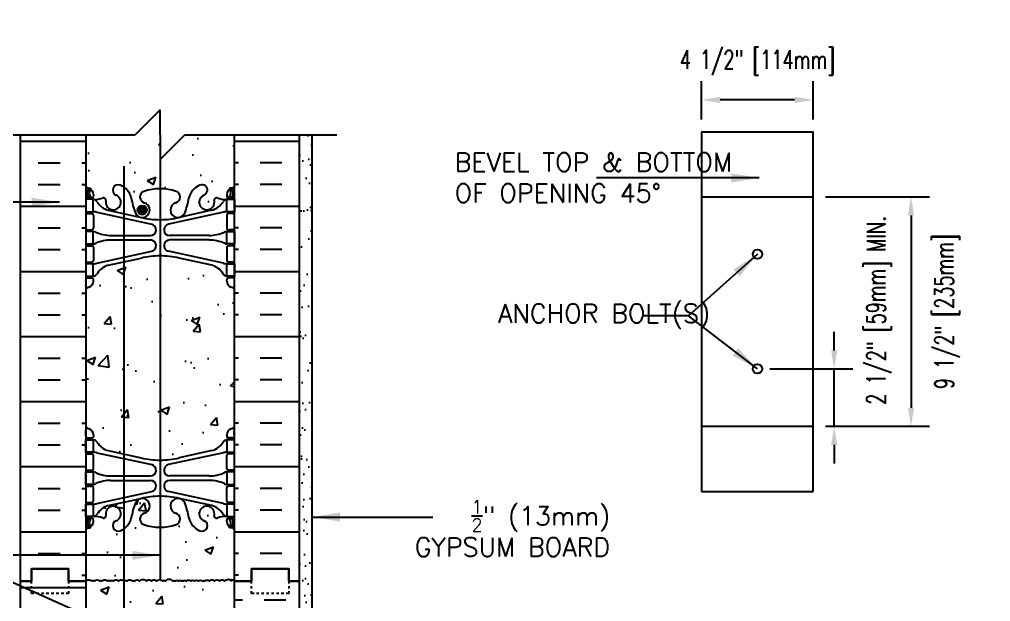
# Model space of a CAD drawing. Header units: inches. Extents: x 23.5 to 82.7, y -12.5 to 63.7.
# Drawn here: x 43.56 to 82.72, y 40.19 to 63.66 of the extents above; entities that cross this region are included whole.
import ezdxf

# ---------------------------------------------------------------- set-up
doc = ezdxf.new("R2010")
doc.units = ezdxf.units.IN
doc.header["$LTSCALE"] = 0.5
doc.header["$MEASUREMENT"] = 0
doc.linetypes.add('DASHED2', pattern=[0.375, 0.25, -0.125])
for name, color, linetype in [('HATCH', 12, 'Continuous'), ('line25', 2, 'Continuous'), ('LINE3', 3, 'Continuous'), ('LINE50', 5, 'Continuous'), ('LINE9', 9, 'Continuous'), ('TEXT', 4, 'Continuous'), ('Web_Edge', 9, 'Continuous')]:
    doc.layers.add(name, color=color, linetype=linetype)
doc.styles.add('DIM', font='romans.shx', dxfattribs={"width": 0.7})
doc.styles.add('ROMANS', font='romans.shx', dxfattribs={"height": 1.125})
doc.dimstyles.new('ext_12', dxfattribs={"dimscale": 12, "dimtxt": 0.09375, "dimasz": 0.09375, "dimexe": 0.09375, "dimexo": 0.0625, "dimgap": 0.0625, "dimtad": 1, "dimdec": 1, "dimzin": 3, "dimdsep": 46, "dimlunit": 4, "dimtxsty": 'DIM', "dimcen": 0.09, "dimdle": 0.09375, "dimclrt": 4, "dimadec": 0, "dimazin": 0, "dimtfac": 1, "dimtdec": 1, "dimtmove": 2, "dimatfit": 3, "dimfxl": 1, "dimfrac": 2, "dimtolj": 1, "dimtzin": 0, "dimarcsym": 0})
doc.dimstyles.new('ext_8', dxfattribs={"dimscale": 8, "dimtxt": 0.09375, "dimasz": 0.09375, "dimexe": 0.09375, "dimexo": 0.0625, "dimgap": 0.0625, "dimtad": 1, "dimdec": 1, "dimzin": 3, "dimdsep": 46, "dimlunit": 4, "dimtxsty": 'DIM', "dimcen": 0.09, "dimdle": 0.09375, "dimclrt": 4, "dimadec": 0, "dimazin": 0, "dimtfac": 1, "dimtdec": 1, "dimtmove": 2, "dimatfit": 3, "dimfxl": 1, "dimfrac": 2, "dimtolj": 1, "dimtzin": 0, "dimarcsym": 0})

# ---------------------------------------------------------------- blocks, each defined once
blk = doc.blocks.new('*D2')
at = {"layer": 'Defpoints', "color": 0, "transparency": 16777216}
for p in [(73.315, 49.565), (76.409, 49.565), (75.565, 47.252)]:
    blk.add_point(p, dxfattribs=at)
at = {"layer": 'TEXT', "color": 0, "lineweight": -2, "transparency": 16777216}
for p, q in [((76.409, 50.315), (76.409, 51.065)), ((73.815, 49.565), (77.159, 49.565)), ((76.409, 47.252), (76.409, 49.565)), ((76.065, 47.252), (77.159, 47.252)), ((76.409, 46.502), (76.409, 45.752))]:
    blk.add_line(p, q, dxfattribs=at)
at = {"layer": 'TEXT', "color": 0, "transparency": 16777216}
for points in [[(76.284, 50.315), (76.534, 50.315), (76.409, 49.565)], [(76.284, 46.502), (76.534, 46.502), (76.409, 47.252)]]:
    blk.add_solid(points, dxfattribs=at)
at = {"layer": 'TEXT', "color": 4, "transparency": 16777216, "insert": (78.224, 51.923), "char_height": 0.75, "attachment_point": 5, "rotation": 90, "style": 'DIM'}
blk.add_mtext('\\A1;2 1/2" [59mm] MIN.', dxfattribs=at)
blk = doc.blocks.new('*D3')
at = {"layer": 'Defpoints', "color": 0, "transparency": 16777216}
for p in [(75.565, 56.502), (75.565, 47.252), (79.508, 47.252)]:
    blk.add_point(p, dxfattribs=at)
at = {"layer": 'TEXT', "color": 0, "lineweight": -2, "transparency": 16777216}
for p, q in [((76.065, 56.502), (80.258, 56.502)), ((79.508, 55.752), (79.508, 48.002)), ((76.065, 47.252), (80.258, 47.252))]:
    blk.add_line(p, q, dxfattribs=at)
at = {"layer": 'TEXT', "color": 0, "transparency": 16777216}
for points in [[(79.383, 55.752), (79.633, 55.752), (79.508, 56.502)], [(79.383, 48.002), (79.633, 48.002), (79.508, 47.252)]]:
    blk.add_solid(points, dxfattribs=at)
at = {"layer": 'TEXT', "color": 4, "transparency": 16777216, "insert": (80.971, 51.877), "char_height": 0.75, "attachment_point": 5, "rotation": 90, "style": 'DIM'}
blk.add_mtext('\\A1;9 1/2" [235mm]', dxfattribs=at)
blk = doc.blocks.new('*D4')
at = {"layer": 'Defpoints', "color": 0, "transparency": 16777216}
for p in [(71.065, 60.413), (71.065, 59.127), (75.565, 59.127)]:
    blk.add_point(p, dxfattribs=at)
at = {"layer": 'TEXT', "color": 0, "lineweight": -2, "transparency": 16777216}
for p, q in [((71.065, 59.627), (71.065, 61.163)), ((75.565, 59.627), (75.565, 61.163)), ((74.815, 60.413), (71.815, 60.413))]:
    blk.add_line(p, q, dxfattribs=at)
at = {"layer": 'TEXT', "color": 0, "transparency": 16777216}
for points in [[(71.815, 60.538), (71.815, 60.288), (71.065, 60.413)], [(74.815, 60.538), (74.815, 60.288), (75.565, 60.413)]]:
    blk.add_solid(points, dxfattribs=at)
at = {"layer": 'TEXT', "color": 4, "transparency": 16777216, "insert": (73.315, 61.913), "char_height": 0.75, "attachment_point": 5, "style": 'DIM'}
blk.add_mtext('\\A1;4 1/2" [114mm]', dxfattribs=at)

msp = doc.modelspace()

# ---------------------------------------------------------------- hatches: boundary and pattern name
at = {"layer": 'HATCH'}
h = msp.add_hatch(dxfattribs=at)
h.set_pattern_fill('AR-CONC', color=256, scale=0.5)
h.paths.add_polyline_path([(49.228, 43.182, -0.082755), (48.58, 43.29, -0.735593), (48.593, 43.748, 1.553132), (48.234, 44.173, 0.053157), (48.068, 43.559, -0.17966), (47.781, 43.127), (47.781, 41.022, -0.438356), (47.889, 41.008, -0.520567), (48.114, 41.008, -0.520567), (48.209, 41.008, -0.520567), (48.397, 41.008, -0.520567), (48.675, 41.008, -0.520567), (48.885, 41.008, -0.520567), (49.085, 41.008, -0.280899), (49.228, 41.07)])
h.paths.add_polyline_path([(47.781, 44.194), (47.138, 44.053, 0.196323), (46.689, 43.706, -0.188973), (46.533, 43.612), (46.428, 43.612), (46.428, 43.542), (46.476, 43.542, -0.414214), (46.538, 43.479), (46.538, 43.412, -0.249069), (46.428, 43.204), (46.428, 43.163), (46.338, 43.163, 0.064398), (46.228, 43.097), (46.228, 41.008), (46.228, 38.919, 0.064398), (46.338, 38.853), (46.428, 38.853), (46.428, 38.811, -0.249069), (46.538, 38.604), (46.538, 38.536, -0.414214), (46.476, 38.474), (46.428, 38.474), (46.428, 38.404), (46.533, 38.404, 0.10046), (46.927, 38.461, -0.601435), (47.047, 38.356, 2.182095), (47.457, 38.569, -1), (47.62, 38.978, -0.061997), (47.781, 38.889)])
h.paths.add_polyline_path([(49.228, 59.008), (49.228, 60.008), (48.228, 59.008), (46.228, 59.008), (46.228, 56.919, 0.064398), (46.338, 56.853), (46.428, 56.853), (46.428, 56.811, -0.249069), (46.538, 56.604), (46.538, 56.536, -0.414214), (46.476, 56.474), (46.428, 56.474), (46.428, 56.404), (46.533, 56.404, 0.10046), (46.927, 56.461, -0.601435), (47.047, 56.356, 2.182095), (47.457, 56.569, -1), (47.62, 56.978, -0.24438), (48.068, 56.457, 0.053157), (48.234, 55.843, 1.553132), (48.593, 56.267, -0.735593), (48.58, 56.725, -0.082755), (49.228, 56.833), (49.228, 58.008)])
h.paths.add_polyline_path([(48.697, 55.973, -1), (48.322, 55.973, -1)], flags=16)
h.paths.add_polyline_path([(52.228, 59.008), (50.228, 59.008), (49.228, 58.008), (49.228, 56.833, -0.082755), (49.877, 56.725, -0.735593), (49.864, 56.267, 1.553132), (50.222, 55.843, 0.053157), (50.388, 56.457, -0.24438), (50.837, 56.978, -1), (51, 56.569, 2.182095), (51.41, 56.356, -0.601435), (51.53, 56.461, 0.10046), (51.923, 56.404), (52.028, 56.404), (52.028, 56.474), (51.981, 56.474, -0.414214), (51.918, 56.536), (51.918, 56.604, -0.249069), (52.028, 56.811), (52.028, 56.853), (52.118, 56.853, 0.064398), (52.228, 56.919)])
h.paths.add_polyline_path([(52.228, 52.789, 0.082415), (52.085, 52.868, -0.317837), (51.918, 53.104), (51.918, 53.171, -0.414214), (51.981, 53.234), (52.028, 53.234), (52.028, 53.304), (51.923, 53.304, -0.188973), (51.767, 53.399, 0.196323), (51.318, 53.745), (49.996, 54.035, 0.057795), (49.228, 54.125), (49.228, 45.891, 0.057795), (49.996, 45.98), (51.318, 46.27, 0.196323), (51.767, 46.617, -0.188973), (51.923, 46.712), (52.028, 46.712), (52.028, 46.782), (51.981, 46.782, -0.414214), (51.918, 46.844), (51.918, 46.912, -0.317837), (52.085, 47.147, 0.082415), (52.228, 47.226)])
h.paths.add_polyline_path([(49.228, 54.125, 0.057795), (48.46, 54.035), (47.781, 53.886), (47.781, 46.129), (48.46, 45.98, 0.057795), (49.228, 45.891)])
h.paths.add_polyline_path([(47.781, 53.886), (47.138, 53.745, 0.196323), (46.689, 53.399, -0.188973), (46.533, 53.304), (46.428, 53.304), (46.428, 53.234), (46.476, 53.234, -0.414214), (46.538, 53.171), (46.538, 53.104, -0.317837), (46.372, 52.868, 0.082415), (46.228, 52.789), (46.228, 47.226, 0.082415), (46.372, 47.147, -0.317837), (46.538, 46.912), (46.538, 46.844, -0.414214), (46.476, 46.782), (46.428, 46.782), (46.428, 46.712), (46.533, 46.712, -0.188973), (46.689, 46.617, 0.196323), (47.138, 46.27), (47.781, 46.129)])
h.paths.add_polyline_path([(47.781, 35.886), (47.138, 35.745, 0.196323), (46.689, 35.399, -0.188973), (46.533, 35.304), (46.428, 35.304), (46.428, 35.234), (46.476, 35.234, -0.414214), (46.538, 35.171), (46.538, 35.104, -0.317837), (46.372, 34.868, 0.082415), (46.228, 34.789), (46.228, 29.226, 0.082415), (46.372, 29.147, -0.317837), (46.538, 28.912), (46.538, 28.844, -0.414214), (46.476, 28.782), (46.428, 28.782), (46.428, 28.712), (46.533, 28.712, -0.188973), (46.689, 28.617, 0.196323), (47.138, 28.27), (47.781, 28.129)])
h.paths.add_polyline_path([(50.53, 35.918), (49.996, 36.035, 0.057795), (49.228, 36.125, 0.057795), (48.46, 36.035), (47.781, 35.886), (47.781, 28.129), (48.46, 27.98, 0.057795), (49.228, 27.891, 0.057795), (49.996, 27.98), (50.53, 28.097)])
h.paths.add_polyline_path([(52.228, 34.789, 0.082415), (52.085, 34.868, -0.317837), (51.918, 35.104), (51.918, 35.171, -0.414214), (51.981, 35.234), (52.028, 35.234), (52.028, 35.304), (51.923, 35.304, -0.188973), (51.767, 35.399, 0.196323), (51.318, 35.745), (50.53, 35.918), (50.53, 28.097), (51.318, 28.27, 0.196323), (51.767, 28.617, -0.188973), (51.923, 28.712), (52.028, 28.712), (52.028, 28.782), (51.981, 28.782, -0.414214), (51.918, 28.844), (51.918, 28.912, -0.317837), (52.085, 29.147, 0.082415), (52.228, 29.226), (52.228, 31.883)])
h.paths.add_polyline_path([(50.353, 22.883, -0.220411), (50.53, 23.264), (50.53, 25.266, -0.110434), (50.388, 25.559, 0.053157), (50.222, 26.173, 1.553132), (49.864, 25.748, -0.735593), (49.877, 25.29, -0.082755), (49.228, 25.182, -0.082755), (48.58, 25.29, -0.735593), (48.593, 25.748, 1.553132), (48.234, 26.173, 0.053157), (48.068, 25.559, -0.24438), (47.62, 25.038, -1), (47.457, 25.446, 2.182095), (47.047, 25.659, -0.601435), (46.927, 25.554, 0.10046), (46.533, 25.612), (46.428, 25.612), (46.428, 25.542), (46.476, 25.542, -0.414214), (46.538, 25.479), (46.538, 25.412, -0.249069), (46.428, 25.204), (46.428, 25.163), (46.338, 25.163, 0.064398), (46.228, 25.097), (46.228, 23.008), (46.228, 20.919, 0.064398), (46.338, 20.853), (46.428, 20.853), (46.428, 20.811, -0.249069), (46.538, 20.604), (46.538, 20.536, -0.414214), (46.476, 20.474), (46.428, 20.474), (46.428, 20.404), (46.533, 20.404, 0.10046), (46.927, 20.461, -0.601435), (47.047, 20.356, 2.182095), (47.457, 20.569, -1), (47.62, 20.978, -0.24438), (48.068, 20.457, 0.053157), (48.234, 19.843, 1.553132), (48.593, 20.267, -0.735593), (48.58, 20.725, -0.082755), (49.228, 20.833, -0.082755), (49.877, 20.725, -0.735593), (49.864, 20.267, 1.553132), (50.222, 19.843, 0.053157), (50.388, 20.457, -0.110434), (50.53, 20.749), (50.53, 21.383), (50.353, 21.383)])
h.paths.add_polyline_path([(52.228, 25.097, 0.064398), (52.118, 25.163), (52.028, 25.163), (52.028, 25.204, -0.249069), (51.918, 25.412), (51.918, 25.479, -0.414214), (51.981, 25.542), (52.028, 25.542), (52.028, 25.612), (51.923, 25.612, 0.10046), (51.53, 25.554, -0.601435), (51.41, 25.659, 0.191974), (51.377, 25.883), (50.85, 25.883, 0.45754), (51, 25.446, -1), (50.837, 25.038, -0.130426), (50.53, 25.266), (50.53, 23.264, -0.177589), (50.853, 23.383), (52.228, 23.383)])
h.paths.add_polyline_path([(52.228, 22.883), (50.953, 22.883, 0.414214), (50.853, 22.783), (50.853, 21.383), (50.53, 21.383), (50.53, 20.749, -0.130426), (50.837, 20.978, -1), (51, 20.569, 2.182095), (51.41, 20.356, -0.601435), (51.53, 20.461, 0.10046), (51.923, 20.404), (52.028, 20.404), (52.028, 20.474), (51.981, 20.474, -0.414214), (51.918, 20.536), (51.918, 20.604, -0.249069), (52.028, 20.811), (52.028, 20.853), (52.118, 20.853, 0.064398), (52.228, 20.919)])
h.paths.add_polyline_path([(51.301, 20.286, -1), (50.926, 20.286, -1)], flags=16)
h.paths.add_polyline_path([(50.53, 17.918), (49.996, 18.035, 0.057795), (49.228, 18.125, 0.057795), (48.46, 18.035), (47.138, 17.745, 0.196323), (46.689, 17.399, -0.188973), (46.533, 17.304), (46.428, 17.304), (46.428, 17.234), (46.476, 17.234, -0.414214), (46.538, 17.171), (46.538, 17.104, -0.317837), (46.372, 16.868, 0.082415), (46.228, 16.789), (46.228, 11.226, 0.082415), (46.372, 11.147, -0.317837), (46.538, 10.912), (46.538, 10.844, -0.414214), (46.476, 10.782), (46.428, 10.782), (46.428, 10.712), (46.533, 10.712, -0.188973), (46.689, 10.617, 0.196323), (47.138, 10.27), (48.46, 9.98, 0.057795), (49.228, 9.891, 0.057795), (49.996, 9.98), (50.53, 10.097)])
h.paths.add_polyline_path([(52.228, 16.789, 0.082415), (52.085, 16.868, -0.317837), (51.918, 17.104), (51.918, 17.171, -0.414214), (51.981, 17.234), (52.028, 17.234), (52.028, 17.304), (51.923, 17.304, -0.188973), (51.767, 17.399, 0.196323), (51.318, 17.745), (50.53, 17.918), (50.53, 10.097), (51.318, 10.27, 0.196323), (51.767, 10.617, -0.188973), (51.923, 10.712), (52.028, 10.712), (52.028, 10.782), (51.981, 10.782, -0.414214), (51.918, 10.844), (51.918, 10.912, -0.317837), (52.085, 11.147, 0.082415), (52.228, 11.226)])
h.paths.add_polyline_path([(50.53, 7.266, -0.110434), (50.388, 7.559, 0.053157), (50.222, 8.173, 1.553132), (49.864, 7.748, -0.735593), (49.877, 7.29, -0.082755), (49.228, 7.182, -0.082755), (48.58, 7.29, -0.735593), (48.593, 7.748, 1.553132), (48.234, 8.173, 0.053157), (48.068, 7.559, -0.24438), (47.62, 7.038, -1), (47.457, 7.446, 2.182095), (47.047, 7.659, -0.601435), (46.927, 7.554, 0.10046), (46.533, 7.612), (46.428, 7.612), (46.428, 7.542), (46.476, 7.542, -0.414214), (46.538, 7.479), (46.538, 7.412, -0.249069), (46.428, 7.204), (46.428, 7.163), (46.338, 7.163, 0.064398), (46.228, 7.097), (46.228, 5.008), (48.228, 5.008), (49.228, 6.008), (49.228, 5.008), (49.228, 4.008), (50.228, 5.008), (50.53, 5.008)])
h.paths.add_polyline_path([(52.228, 7.097, 0.064398), (52.118, 7.163), (52.028, 7.163), (52.028, 7.204, -0.249069), (51.918, 7.412), (51.918, 7.479, -0.414214), (51.981, 7.542), (52.028, 7.542), (52.028, 7.612), (51.923, 7.612, 0.10046), (51.53, 7.554, -0.601435), (51.41, 7.659, 2.182095), (51, 7.446, -1), (50.837, 7.038, -0.130426), (50.53, 7.266), (50.53, 5.008), (52.228, 5.008)])
h = msp.add_hatch(dxfattribs=at)
h.set_pattern_fill('INSUL', color=256, scale=7, style=0)
h.set_pattern_definition([(0, (-2879.9333, -356.0018), (0, 2.625), []), (0, (-2879.9333, -355.1268), (0, 2.625), [0.875, -0.875]), (0, (-2879.9333, -354.2518), (0, 2.625), [0.875, -0.875])])
h.paths.add_polyline_path([(43.603, 41.008), (44.041, 41.008), (44.041, 41.508), (45.541, 41.508), (45.541, 41.008), (46.228, 41.008), (46.228, 59.008), (45.541, 59.008), (45.541, 59.508), (44.041, 59.508), (44.041, 59.008), (43.603, 59.008)])
h = msp.add_hatch(dxfattribs=at)
h.set_pattern_fill('INSUL', color=256, scale=7, style=0)
h.set_pattern_definition([(180, (2978.39, -356.0018), (0, 2.625), []), (180, (2978.39, -355.1268), (0, 2.625), [0.875, -0.875]), (180, (2978.39, -354.2518), (0, 2.625), [0.875, -0.875])])
h.paths.add_polyline_path([(54.853, 41.008), (54.416, 41.008), (54.416, 41.508), (52.916, 41.508), (52.916, 41.008), (52.228, 41.008), (52.228, 59.008), (52.916, 59.008), (52.916, 59.508), (54.416, 59.508), (54.416, 59.008), (54.853, 59.008)])
h = msp.add_hatch(dxfattribs=at)
h.set_pattern_fill('AR-SAND', color=256, scale=0.5, style=0)
h.set_pattern_definition([(37.5, (32.4269, -7.8671), (-0.031497, 0.963412), [0, -0.76, 0, -0.85, 0, -0.8125]), (7.5, (32.4269, -7.8671), (0.884888, 1.411073), [0, -0.41, 0, -0.685, 0, -0.2625]), (327.5, (31.8119, -7.8671), (1.557071, 0.00283), [0, -0.25, 0, -0.9, 0, -1.175]), (317.5, (31.8119, -7.8671), (1.503063, 0.438838), [0, -0.125, 0, -0.59, 0, -0.675])])
h.paths.add_polyline_path([(55.353, 59.008), (54.853, 59.008), (54.853, 41.008), (54.853, 29.758), (55.353, 29.758)])
h = msp.add_hatch(dxfattribs=at)
h.set_pattern_fill('AR-CONC', color=256, scale=0.5)
h.paths.add_polyline_path([(52.228, 41.008), (52.228, 41.042, 0.613818), (52.145, 41.05, 0.520567), (52.056, 41.05, 0.520567), (51.925, 41.05, 0.520567), (51.825, 41.008, 0.520567), (51.621, 41.008, 0.520567), (51.427, 41.008, 0.520567), (51.206, 41.008, 0.520567), (51.028, 41.008, 0.520567), (50.928, 41.008, 0.520567), (50.771, 41.008, 0.520567), (50.619, 41.008, 0.520567), (50.472, 41.008, 0.520567), (50.293, 41.008, 0.520567), (50.178, 41.008, 0.520567), (50.089, 41.008, 0.520567), (49.968, 41.008, 0.520567), (49.853, 41.008, 0.520567), (49.748, 41.008, 0.520567), (49.441, 41.008, 0.520567), (49.331, 41.008, 0.520567), (49.085, 41.008, 0.520567), (48.885, 41.008, 0.520567), (48.675, 41.008, 0.520567), (48.397, 41.008, 0.520567), (48.209, 41.008, 0.520567), (48.114, 41.008, 0.520567), (47.889, 41.008, 0.438356), (47.781, 41.022), (47.781, 38.889, -0.17966), (48.068, 38.457, 0.053157), (48.234, 37.843, 1.553132), (48.593, 38.267, -0.735593), (48.58, 38.725, -0.082755), (49.228, 38.833, -0.082755), (49.877, 38.725, -0.735593), (49.864, 38.267, 1.553132), (50.222, 37.843, 0.053157), (50.388, 38.457, -0.24438), (50.837, 38.978, -1), (51, 38.569, 2.182095), (51.41, 38.356, -0.601435), (51.53, 38.461, 0.10046), (51.923, 38.404), (52.028, 38.404), (52.028, 38.474), (51.981, 38.474, -0.414214), (51.918, 38.536), (51.918, 38.604, -0.249069), (52.028, 38.811), (52.028, 38.853), (52.118, 38.853, 0.064398), (52.228, 38.919)])
h.paths.add_polyline_path([(50.134, 37.973, -1), (49.759, 37.973, -1)], flags=16)
h.paths.add_polyline_path([(52.228, 43.097, 0.064398), (52.118, 43.163), (52.028, 43.163), (52.028, 43.204, -0.249069), (51.918, 43.412), (51.918, 43.479, -0.414214), (51.981, 43.542), (52.028, 43.542), (52.028, 43.612), (51.923, 43.612, 0.10046), (51.53, 43.554, -0.601435), (51.41, 43.659, 2.182095), (51, 43.446, -1), (50.837, 43.038, -0.24438), (50.388, 43.559, 0.053157), (50.222, 44.173, 1.553132), (49.864, 43.748, -0.735593), (49.877, 43.29, -0.082755), (49.228, 43.182), (49.228, 41.07, -0.209093), (49.331, 41.008, -0.520567), (49.441, 41.008, -0.520567), (49.748, 41.008, -0.520567), (49.853, 41.008, -0.520567), (49.968, 41.008, -0.520567), (50.089, 41.008, -0.520567), (50.178, 41.008, -0.520567), (50.293, 41.008, -0.520567), (50.472, 41.008, -0.520567), (50.619, 41.008, -0.520567), (50.771, 41.008, -0.520567), (50.928, 41.008, -0.520567), (51.028, 41.008, -0.520567), (51.206, 41.008, -0.520567), (51.427, 41.008, -0.520567), (51.621, 41.008, -0.520567), (51.825, 41.008, -0.520567), (51.925, 41.05, -0.520567), (52.056, 41.05, -0.520567), (52.145, 41.05, -0.613818), (52.228, 41.042)])
h = msp.add_hatch(dxfattribs=at)
h.set_pattern_fill('INSUL', color=256, scale=7, style=0)
h.set_pattern_definition([(0, (-2879.9333, -374.0018), (0, 2.625), []), (0, (-2879.9333, -373.1268), (0, 2.625), [0.875, -0.875]), (0, (-2879.9333, -372.2518), (0, 2.625), [0.875, -0.875])])
h.paths.add_polyline_path([(43.603, 23.008), (44.041, 23.008), (44.041, 23.508), (45.541, 23.508), (45.541, 23.008), (46.228, 23.008), (46.228, 41.008), (45.541, 41.008), (45.541, 41.508), (44.041, 41.508), (44.041, 41.008), (43.603, 41.008)])
h = msp.add_hatch(dxfattribs=at)
h.set_pattern_fill('INSUL', color=256, scale=7, style=0)
h.set_pattern_definition([(0, (32.427, -7.867), (0, 2.625), []), (0, (32.427, -6.992), (0, 2.625), [0.875, -0.875]), (0, (32.427, -6.117), (0, 2.625), [0.875, -0.875])])
h.paths.add_polyline_path([(52.228, 31.883), (54.853, 29.258), (54.853, 41.008), (54.416, 41.008), (54.416, 40.508), (52.916, 40.508), (52.916, 41.008), (52.228, 41.008)])
h.paths.add_polyline_path([(54.853, 20.008), (52.228, 17.383), (52.228, 5.008), (52.916, 5.008), (52.916, 5.508), (54.416, 5.508), (54.416, 5.008), (54.853, 5.008)])
at = {"layer": 'LINE3'}
msp.add_hatch(color=256, dxfattribs=at).paths.add_polyline_path([(48.697, 55.973, 1), (48.322, 55.973, 1)])

# ---------------------------------------------------------------- linework, layer by layer
at = {"layer": 'HATCH'}
msp.add_lwpolyline([(46.228, 41.008, -0.484838), (46.477, 41.008, -0.520567), (46.598, 41.008, -0.520567), (46.782, 41.008, -0.520567), (46.886, 41.008, -0.520567), (47.096, 41.008, -0.520567), (47.222, 41.008, -0.520567), (47.348, 41.008, -0.520567), (47.558, 41.008, -0.520567), (47.768, 41.008, -0.520567), (47.889, 41.008, -0.520567), (48.114, 41.008, -0.520567), (48.209, 41.008, -0.520567), (48.397, 41.008, -0.520567), (48.675, 41.008, -0.520567), (48.885, 41.008, -0.520567), (49.085, 41.008, -0.520567), (49.331, 41.008, -0.520567), (49.441, 41.008, -0.520567), (49.748, 41.008, -0.520567), (49.853, 41.008, -0.520567), (49.968, 41.008, -0.520567), (50.089, 41.008, -0.520567), (50.178, 41.008, -0.520567), (50.293, 41.008, -0.520567), (50.472, 41.008, -0.520567), (50.619, 41.008, -0.520567), (50.771, 41.008, -0.520567), (50.928, 41.008, -0.520567), (51.028, 41.008, -0.520567), (51.206, 41.008, -0.520567), (51.427, 41.008, -0.520567), (51.621, 41.008, -0.520567), (51.825, 41.008, -0.520567), (51.925, 41.05, -0.520567), (52.056, 41.05, -0.520567), (52.145, 41.05, -0.613818), (52.228, 41.042)], format="xyb", dxfattribs=at)
at = {"layer": 'line25'}
for p, q in [((46.228, 59.008), (46.228, 41.008)), ((52.228, 41.008), (52.228, 59.008)), ((46.228, 41.008), (46.228, 23.008)), ((52.228, 31.883), (52.228, 41.008))]:
    msp.add_line(p, q, dxfattribs=at)
at = {"layer": 'LINE3'}
for p, q in [((49.228, 58.008), (49.228, 41.07)), ((47.781, 23.512), (47.781, 57.745))]:
    msp.add_line(p, q, dxfattribs=at)
msp.add_circle((48.51, 55.973), 0.188, dxfattribs=at)
at = {"layer": 'LINE50'}
for p, q in [((43.603, 41.008), (43.603, 59.008)), ((54.853, 41.008), (54.853, 59.008)), ((43.603, 23.008), (43.603, 41.008)), ((54.853, 29.258), (54.853, 41.008))]:
    msp.add_line(p, q, dxfattribs=at)
for points in [[(43.603, 41.008), (44.041, 41.008), (44.041, 41.508), (45.541, 41.508), (45.541, 41.008), (46.228, 41.008)], [(46.228, 41.008), (45.541, 41.008), (45.541, 41.508), (44.041, 41.508), (44.041, 41.008), (43.603, 41.008)], [(54.853, 41.008), (54.416, 41.008), (54.416, 41.508), (52.916, 41.508), (52.916, 41.008), (52.228, 41.008)], [(52.228, 41.008), (52.916, 41.008), (52.916, 41.508), (54.416, 41.508), (54.416, 41.008), (54.853, 41.008)]]:
    msp.add_lwpolyline(points, dxfattribs=at)
at = {"layer": 'LINE9'}
for p, q in [((49.228, 60.008), (48.228, 59.008)), ((49.228, 59.008), (49.228, 60.008)), ((41.853, 59.008), (48.228, 59.008)), ((49.228, 58.008), (50.228, 59.008)), ((49.228, 59.008), (49.228, 58.008)), ((50.228, 59.008), (56.353, 59.008)), ((55.353, 59.008), (55.353, 29.758)), ((71.065, 59.127), (71.065, 44.627)), ((71.065, 59.127), (75.565, 59.127)), ((75.565, 44.627), (75.565, 59.127)), ((71.065, 56.502), (75.565, 56.502)), ((71.065, 47.252), (75.565, 47.252)), ((71.065, 44.627), (75.565, 44.627))]:
    msp.add_line(p, q, dxfattribs=at)
at = {"layer": 'LINE9', "linetype": 'DASHED2', "ltscale": 0.15}
for points in [[(45.541, 41.008), (45.541, 41.008), (45.541, 40.508), (44.041, 40.508), (44.041, 41.008), (44.041, 41.008)], [(54.416, 41.008), (54.416, 41.008), (54.416, 40.508), (52.916, 40.508), (52.916, 41.008), (52.916, 41.008)]]:
    msp.add_lwpolyline(points, dxfattribs=at)
at = {"layer": 'LINE9'}
for centre in [(73.315, 54.19), (73.315, 49.565)]:
    msp.add_circle(centre, 0.188, dxfattribs=at)
at = {"layer": 'Web_Edge'}
for p, q in [((46.338, 56.853), (46.428, 56.853)), ((46.428, 56.853), (46.428, 56.811)), ((52.118, 56.853), (52.028, 56.853)), ((52.028, 56.853), (52.028, 56.811)), ((46.228, 56.574), (46.27, 56.574)), ((46.228, 56.474), (46.476, 56.474)), ((46.338, 56.474), (46.338, 56.404)), ((46.428, 56.474), (46.428, 56.404)), ((46.538, 56.604), (46.538, 56.536)), ((51.918, 56.604), (51.918, 56.536)), ((52.228, 56.474), (51.981, 56.474)), ((52.028, 56.474), (52.028, 56.404)), ((52.118, 56.474), (52.118, 56.404)), ((52.228, 56.574), (52.186, 56.574)), ((46.228, 55.834), (46.476, 55.834)), ((46.338, 55.904), (46.338, 55.834)), ((46.428, 55.904), (46.428, 55.834)), ((46.538, 55.771), (46.538, 55.236)), ((46.677, 55.88), (48.889, 55.398)), ((47.138, 55.963), (48.46, 55.672)), ((51.779, 55.88), (49.568, 55.398)), ((51.318, 55.963), (49.996, 55.672)), ((51.918, 55.771), (51.918, 55.236)), ((52.228, 55.834), (51.981, 55.834)), ((52.028, 55.904), (52.028, 55.834)), ((52.118, 55.904), (52.118, 55.834)), ((46.228, 55.174), (46.476, 55.174)), ((46.338, 55.174), (46.338, 55.104)), ((46.428, 55.174), (46.428, 55.104)), ((47.243, 54.944), (48.839, 54.944)), ((51.214, 54.944), (49.617, 54.944)), ((52.228, 55.174), (51.981, 55.174)), ((52.028, 55.174), (52.028, 55.104)), ((52.118, 55.174), (52.118, 55.104)), ((46.228, 54.534), (46.476, 54.534)), ((46.338, 54.604), (46.338, 54.534)), ((46.428, 54.604), (46.428, 54.534)), ((46.538, 54.471), (46.538, 53.936)), ((47.243, 54.764), (48.839, 54.764)), ((51.214, 54.764), (49.617, 54.764)), ((51.918, 54.471), (51.918, 53.936)), ((52.228, 54.534), (51.981, 54.534)), ((52.028, 54.604), (52.028, 54.534)), ((52.118, 54.604), (52.118, 54.534)), ((46.677, 53.828), (48.889, 54.309)), ((51.779, 53.828), (49.568, 54.309)), ((46.228, 53.874), (46.476, 53.874)), ((46.338, 53.874), (46.338, 53.804)), ((46.428, 53.874), (46.428, 53.804)), ((47.138, 53.745), (48.46, 54.035)), ((51.318, 53.745), (49.996, 54.035)), ((52.228, 53.874), (51.981, 53.874)), ((52.028, 53.874), (52.028, 53.804)), ((52.118, 53.874), (52.118, 53.804)), ((46.338, 53.304), (46.338, 53.234)), ((46.428, 53.304), (46.428, 53.234)), ((52.028, 53.304), (52.028, 53.234)), ((52.118, 53.304), (52.118, 53.234)), ((46.228, 53.234), (46.476, 53.234)), ((46.238, 53.114), (46.238, 52.928)), ((46.538, 53.104), (46.538, 53.171)), ((51.918, 53.104), (51.918, 53.171)), ((52.228, 53.234), (51.981, 53.234)), ((52.218, 53.114), (52.218, 52.928)), ((46.238, 46.902), (46.238, 47.088)), ((52.218, 46.902), (52.218, 47.088)), ((46.228, 46.782), (46.476, 46.782)), ((46.338, 46.712), (46.338, 46.782)), ((46.428, 46.712), (46.428, 46.782)), ((46.538, 46.912), (46.538, 46.844)), ((51.918, 46.912), (51.918, 46.844)), ((52.228, 46.782), (51.981, 46.782)), ((52.028, 46.712), (52.028, 46.782)), ((52.118, 46.712), (52.118, 46.782)), ((46.338, 46.142), (46.338, 46.212)), ((46.428, 46.142), (46.428, 46.212)), ((47.138, 46.27), (48.46, 45.98)), ((51.318, 46.27), (49.996, 45.98)), ((52.028, 46.142), (52.028, 46.212)), ((52.118, 46.142), (52.118, 46.212)), ((46.228, 46.142), (46.476, 46.142)), ((46.538, 45.544), (46.538, 46.079)), ((46.677, 46.188), (48.889, 45.706)), ((51.779, 46.188), (49.568, 45.706)), ((51.918, 45.544), (51.918, 46.079)), ((52.228, 46.142), (51.981, 46.142)), ((46.228, 45.482), (46.476, 45.482)), ((46.338, 45.412), (46.338, 45.482)), ((46.428, 45.412), (46.428, 45.482)), ((52.228, 45.482), (51.981, 45.482)), ((52.028, 45.412), (52.028, 45.482)), ((52.118, 45.412), (52.118, 45.482)), ((47.243, 45.252), (48.839, 45.252)), ((47.243, 45.072), (48.839, 45.072)), ((51.214, 45.252), (49.617, 45.252)), ((51.214, 45.072), (49.617, 45.072)), ((46.228, 44.842), (46.476, 44.842)), ((46.338, 44.842), (46.338, 44.912)), ((46.428, 44.842), (46.428, 44.912)), ((46.538, 44.244), (46.538, 44.779)), ((51.918, 44.244), (51.918, 44.779)), ((52.228, 44.842), (51.981, 44.842)), ((52.028, 44.842), (52.028, 44.912)), ((52.118, 44.842), (52.118, 44.912)), ((46.677, 44.135), (48.889, 44.617)), ((47.138, 44.053), (48.46, 44.343)), ((51.779, 44.135), (49.568, 44.617)), ((51.318, 44.053), (49.996, 44.343)), ((46.228, 44.182), (46.476, 44.182)), ((46.338, 44.112), (46.338, 44.182)), ((46.428, 44.112), (46.428, 44.182)), ((52.228, 44.182), (51.981, 44.182)), ((52.028, 44.112), (52.028, 44.182)), ((52.118, 44.112), (52.118, 44.182)), ((46.228, 43.542), (46.476, 43.542)), ((46.338, 43.542), (46.338, 43.612)), ((46.428, 43.542), (46.428, 43.612)), ((46.538, 43.412), (46.538, 43.479)), ((51.918, 43.412), (51.918, 43.479)), ((52.228, 43.542), (51.981, 43.542)), ((52.028, 43.542), (52.028, 43.612)), ((52.118, 43.542), (52.118, 43.612)), ((46.228, 43.442), (46.27, 43.442)), ((46.338, 43.163), (46.428, 43.163)), ((46.428, 43.163), (46.428, 43.204)), ((52.028, 43.163), (52.028, 43.204)), ((52.118, 43.163), (52.028, 43.163)), ((52.228, 43.442), (52.186, 43.442))]:
    msp.add_line(p, q, dxfattribs=at)
for points in [[(46.233, 55.904), (46.533, 55.904), (46.533, 56.404), (46.233, 56.404)], [(52.223, 55.904), (51.923, 55.904), (51.923, 56.404), (52.223, 56.404)], [(46.233, 54.604), (46.533, 54.604), (46.533, 55.104), (46.233, 55.104)], [(52.223, 54.604), (51.923, 54.604), (51.923, 55.104), (52.223, 55.104)], [(46.233, 53.304), (46.533, 53.304), (46.533, 53.804), (46.233, 53.804)], [(52.223, 53.304), (51.923, 53.304), (51.923, 53.804), (52.223, 53.804)], [(46.233, 46.712), (46.533, 46.712), (46.533, 46.212), (46.233, 46.212)], [(52.223, 46.712), (51.923, 46.712), (51.923, 46.212), (52.223, 46.212)], [(46.233, 45.412), (46.533, 45.412), (46.533, 44.912), (46.233, 44.912)], [(52.223, 45.412), (51.923, 45.412), (51.923, 44.912), (52.223, 44.912)], [(46.233, 44.112), (46.533, 44.112), (46.533, 43.612), (46.233, 43.612)], [(52.223, 44.112), (51.923, 44.112), (51.923, 43.612), (52.223, 43.612)]]:
    msp.add_lwpolyline(points, close=True, dxfattribs=at)
for centre, radius, start, end in [((46.538, 57.311), 0.5, 231.6833, 250.5288), ((46.538, 57.311), 0.6, 238.8907, 245.0748), ((46.532, 56.658), 0.25, 140.1145, 222.4609), ((46.374, 56.789), 0.045, 319.1879, 141.448), ((46.288, 56.604), 0.25, 0, 70.5288), ((47.538, 56.773), 0.22, 68.1963, 248.1963), ((47.343, 56.286), 0.745, 13.2652, 68.1963), ((49.228, 54.833), 2, 90, 108.923), ((49.228, 54.833), 2, 71.077, 90), ((51.113, 56.286), 0.745, 111.8037, 166.7348), ((50.918, 56.773), 0.22, 291.8037, 111.8037), ((52.168, 56.604), 0.25, 109.4712, 180), ((52.082, 56.789), 0.045, 38.552, 220.8121), ((51.918, 57.311), 0.5, 289.4712, 308.3167), ((51.925, 56.658), 0.25, 317.5391, 39.8855), ((51.918, 57.311), 0.6, 294.9252, 301.1093), ((46.27, 56.594), 0.02, 270, 14.1541), ((46.277, 56.749), 0.02, 340.7916, 65.0748), ((46.381, 56.52), 0.045, 222.4609, 42.4609), ((46.532, 56.658), 0.16, 140.0001, 222.4609), ((46.476, 56.536), 0.0625, 270, 0), ((46.589, 57.402), 1, 266.7879, 289.9067), ((46.49, 56.158), 0.25, 37.2777, 80.0823), ((46.959, 56.377), 0.09, 346.6795, 108.8651), ((47.343, 56.286), 0.305, 166.6795, 68.1963), ((51.031, 56.928), 3, 189.0273, 201.1984), ((48.658, 56.498), 0.24, 108.923, 254.2747), ((49.799, 56.498), 0.24, 285.7253, 71.077), ((47.425, 56.928), 3, 338.8016, 350.9727), ((51.113, 56.286), 0.305, 111.8037, 13.3205), ((51.498, 56.377), 0.09, 71.1349, 193.3205), ((51.867, 57.402), 1, 250.0933, 273.2121), ((51.966, 56.158), 0.25, 99.9177, 142.7223), ((51.981, 56.536), 0.0625, 180, 270), ((52.076, 56.52), 0.045, 137.5391, 317.5391), ((51.925, 56.658), 0.16, 317.5391, 39.9999), ((52.18, 56.749), 0.02, 114.9252, 199.2084), ((52.186, 56.594), 0.02, 165.8459, 270), ((47.338, 56.686), 0.75, 210.155, 254.5838), ((48.51, 55.973), 0.305, 205.3782, 74.2747), ((49.947, 55.973), 0.305, 105.7253, 334.6218), ((51.119, 56.686), 0.75, 285.4162, 329.845), ((46.476, 55.771), 0.0625, 0, 90), ((46.443, 54.908), 1, 76.4291, 84.7991), ((49.228, 58.939), 3.356, 256.7692, 270), ((49.228, 58.939), 3.356, 270, 283.2308), ((52.014, 54.908), 1, 95.2009, 103.5709), ((51.981, 55.771), 0.0625, 90, 180), ((46.476, 55.236), 0.0625, 270, 0), ((48.839, 55.174), 0.23, 270, 77.6055), ((49.617, 55.174), 0.23, 102.3945, 270), ((51.981, 55.236), 0.0625, 180, 270), ((46.529, 54.885), 0.219, 60.4937, 88.92), ((47.273, 56.544), 1.6, 246.5673, 268.9203), ((51.183, 56.544), 1.6, 271.0797, 293.4327), ((51.927, 54.885), 0.219, 91.08, 119.5063), ((46.476, 54.471), 0.0625, 0, 90), ((46.529, 54.823), 0.219, 271.08, 299.5063), ((46.529, 54.823), 0.219, 271.08, 299.5063), ((47.273, 53.164), 1.6, 91.0797, 113.4327), ((47.273, 53.164), 1.6, 91.0797, 113.4327), ((48.839, 54.534), 0.23, 282.3945, 90), ((49.617, 54.534), 0.23, 90, 257.6055), ((51.183, 53.164), 1.6, 66.5673, 88.9203), ((51.183, 53.164), 1.6, 66.5673, 88.9203), ((51.927, 54.823), 0.219, 240.4937, 268.92), ((51.927, 54.823), 0.219, 240.4937, 268.92), ((51.981, 54.471), 0.0625, 90, 180), ((49.228, 50.768), 3.356, 90, 103.2308), ((49.228, 50.768), 3.356, 76.7692, 90), ((46.476, 53.936), 0.0625, 270, 0), ((46.443, 54.8), 1, 275.2009, 283.5709), ((47.338, 53.022), 0.75, 105.4162, 149.845), ((51.119, 53.022), 0.75, 30.155, 74.5838), ((52.014, 54.8), 1, 256.4291, 264.7991), ((51.981, 53.936), 0.0625, 180, 270), ((46.49, 53.55), 0.25, 279.9177, 322.7223), ((51.966, 53.55), 0.25, 217.2777, 260.0823), ((46.218, 53.114), 0.02, 0, 60.012), ((46.538, 52.397), 0.6, 121.073, 121.1093), ((46.538, 52.397), 0.5, 109.4712, 128.3167), ((46.218, 52.928), 0.02, 301.073, 0), ((46.288, 53.104), 0.25, 289.4712, 360), ((46.476, 53.171), 0.0625, 360, 90), ((51.981, 53.171), 0.0625, 90, 180), ((52.168, 53.104), 0.25, 180, 250.5288), ((51.918, 52.397), 0.5, 51.6833, 70.5288), ((52.238, 53.114), 0.02, 119.988, 180), ((52.238, 52.928), 0.02, 180, 238.927), ((51.918, 52.397), 0.6, 58.8907, 58.927), ((46.538, 47.619), 0.5, 231.6833, 250.5288), ((46.538, 47.619), 0.6, 238.8907, 238.927), ((46.218, 47.088), 0.02, 360, 58.927), ((46.288, 46.912), 0.25, 0, 70.5288), ((52.168, 46.912), 0.25, 109.4712, 180), ((51.918, 47.619), 0.5, 289.4712, 308.3167), ((52.238, 47.088), 0.02, 121.073, 180), ((51.918, 47.619), 0.6, 301.073, 301.1093), ((46.218, 46.902), 0.02, 299.988, 360), ((46.476, 46.844), 0.0625, 270, 0), ((46.49, 46.465), 0.25, 37.2777, 80.0823), ((47.338, 46.993), 0.75, 210.155, 254.5838), ((51.119, 46.993), 0.75, 285.4162, 329.845), ((51.966, 46.465), 0.25, 99.9177, 142.7223), ((51.981, 46.844), 0.0625, 180, 270), ((52.238, 46.902), 0.02, 180, 240.012), ((46.443, 45.216), 1, 76.4291, 84.7991), ((52.014, 45.216), 1, 95.2009, 103.5709), ((46.476, 46.079), 0.0625, 0, 90), ((49.228, 49.247), 3.356, 256.7692, 270), ((49.228, 49.247), 3.356, 270, 283.2308), ((51.981, 46.079), 0.0625, 90, 180), ((46.476, 45.544), 0.0625, 270, 0), ((48.839, 45.482), 0.23, 270, 77.6055), ((49.617, 45.482), 0.23, 102.3945, 270), ((51.981, 45.544), 0.0625, 180, 270), ((46.529, 45.193), 0.219, 60.4937, 88.92), ((46.529, 45.193), 0.219, 60.4937, 88.92), ((47.273, 46.851), 1.6, 246.5673, 268.9203), ((47.273, 46.851), 1.6, 246.5673, 268.9203), ((47.273, 43.472), 1.6, 91.0797, 113.4327), ((48.839, 44.842), 0.23, 282.3945, 90), ((49.617, 44.842), 0.23, 90, 257.6055), ((51.183, 46.851), 1.6, 271.0797, 293.4327), ((51.183, 46.851), 1.6, 271.0797, 293.4327), ((51.183, 43.472), 1.6, 66.5673, 88.9203), ((51.927, 45.193), 0.219, 91.08, 119.5063), ((51.927, 45.193), 0.219, 91.08, 119.5063), ((46.476, 44.779), 0.0625, 0, 90), ((46.529, 45.13), 0.219, 271.08, 299.5063), ((51.927, 45.13), 0.219, 240.4937, 268.92), ((51.981, 44.779), 0.0625, 90, 180), ((48.51, 44.042), 0.305, 285.7253, 154.6218), ((49.228, 41.076), 3.356, 90, 103.2308), ((49.228, 41.076), 3.356, 76.7692, 90), ((49.947, 44.042), 0.305, 25.3782, 254.2747), ((46.476, 44.244), 0.0625, 270, 0), ((46.443, 45.107), 1, 275.2009, 283.5709), ((47.338, 43.33), 0.75, 105.4162, 149.845), ((47.343, 43.729), 0.305, 291.8037, 193.3205), ((51.031, 43.088), 3, 158.8016, 170.9727), ((47.425, 43.088), 3, 9.0273, 21.1984), ((51.113, 43.729), 0.305, 346.6795, 248.1963), ((51.119, 43.33), 0.75, 30.155, 74.5838), ((52.014, 45.107), 1, 256.4291, 264.7991), ((51.981, 44.244), 0.0625, 180, 270), ((46.532, 43.357), 0.25, 137.5391, 219.8855), ((46.381, 43.495), 0.045, 317.5391, 137.5391), ((46.476, 43.479), 0.0625, 360, 90), ((46.49, 43.858), 0.25, 279.9177, 322.7223), ((46.589, 42.613), 1, 70.0933, 93.2121), ((46.959, 43.638), 0.09, 251.1349, 13.3205), ((47.343, 43.729), 0.745, 291.8037, 346.7348), ((48.658, 43.517), 0.24, 105.7253, 251.077), ((49.799, 43.517), 0.24, 288.923, 74.2747), ((51.113, 43.729), 0.745, 193.2652, 248.1963), ((51.498, 43.638), 0.09, 166.6795, 288.8651), ((51.867, 42.613), 1, 86.7879, 109.9067), ((51.966, 43.858), 0.25, 217.2777, 260.0823), ((51.981, 43.479), 0.0625, 90, 180), ((52.076, 43.495), 0.045, 42.4609, 222.4609), ((51.925, 43.357), 0.25, 320.1145, 42.4609), ((46.538, 42.704), 0.6, 114.9252, 121.1093), ((46.538, 42.704), 0.5, 109.4712, 128.3167), ((46.27, 43.422), 0.02, 345.8459, 90), ((46.277, 43.267), 0.02, 294.9252, 19.2084), ((46.374, 43.226), 0.045, 218.552, 40.8121), ((46.532, 43.357), 0.16, 137.5391, 219.9999), ((46.288, 43.412), 0.25, 289.4712, 360), ((47.538, 43.242), 0.22, 111.8037, 291.8037), ((49.228, 45.182), 2, 251.077, 270), ((49.228, 45.182), 2, 270, 288.923), ((50.918, 43.242), 0.22, 248.1963, 68.1963), ((52.168, 43.412), 0.25, 180, 250.5288), ((52.082, 43.226), 0.045, 139.1879, 321.448), ((51.925, 43.357), 0.16, 320.0001, 42.4609), ((51.918, 42.704), 0.5, 51.6833, 70.5288), ((52.18, 43.267), 0.02, 160.7916, 245.0748), ((52.186, 43.422), 0.02, 90, 194.1541), ((51.918, 42.704), 0.6, 58.8907, 65.0748)]:
    msp.add_arc(centre, radius, start, end, dxfattribs=at)

# ---------------------------------------------------------------- texts
at = {"layer": 'TEXT', "char_height": 0.75, "style": 'ROMANS'}
for s, insert, width, attachment_point in [('BEVEL TOP & BOTTOM \\POF OPENING 45%%D', (61.106, 57.28), 10.7094, 4), ('ANCHOR BOLT(S)', (62.854, 51.68), 8.21011, 4), ('\\A1;{\\H0.7x;\\S1/2;}" (13mm) GYPSUM BOARD', (67.372, 43.138), 8.97894, 6)]:
    msp.add_mtext(s, dxfattribs=dict(at, insert=insert, width=width, attachment_point=attachment_point))

# ---------------------------------------------------------------- dimensions: what is measured, and where the dimension line sits
at = {"layer": 'TEXT'}
dim = msp.add_linear_dim(base=(71.065, 60.413), p1=(75.565, 59.127), p2=(71.065, 59.127), dimstyle='ext_8', dxfattribs=at)
dim.commit()
dim.dimension.update_dxf_attribs({"geometry": '*D4', "text_midpoint": (73.315, 61.913), "dimtype": 160})
dim = msp.add_linear_dim(base=(79.508299069, 47.252439004), p1=(75.564539274, 56.502439004), p2=(75.564539274, 47.252439004), angle=90, dimstyle='ext_8', dxfattribs=at)
dim.commit()
dim.dimension.update_dxf_attribs({"geometry": '*D3', "text_midpoint": (80.971459865, 51.877439004), "dimtype": 160})
dim = msp.add_linear_dim(base=(76.409, 49.565), p1=(75.565, 47.252), p2=(73.315, 49.565), angle=90, text='<> MIN.', dimstyle='ext_8', dxfattribs=at)
dim.commit()
dim.dimension.update_dxf_attribs({"geometry": '*D2', "text_midpoint": (78.224, 51.923), "dimtype": 160})

# ---------------------------------------------------------------- leaders
msp.add_leader([(73.388, 57.266), (66.829, 57.266)], dimstyle='ext_12', dxfattribs=at)
for points, override in [([(45.174, 56.287), (35.112, 56.287)], {"dimtad": 0}), ([(73.315, 54.19), (70.541, 51.713), (68.686, 51.713)], {"dimgap": 0.0625, "dimtad": 0}), ([(73.315, 49.565), (70.541, 51.713)], {"dimgap": 0.0625, "dimtad": 0}), ([(55.353, 43.595), (60.233, 43.595)], {"dimgap": 0.0625, "dimtad": 0}), ([(49.228, 42.05), (40.81, 42.05), (35.735, 42.05)], {"dimgap": 0.0625, "dimtad": 0}), ([(49.947, 37.973), (40.81, 42.05), (35.735, 42.05)], {"dimgap": 0.0625, "dimtad": 0})]:
    msp.add_leader(points, dimstyle='ext_12', override=override, dxfattribs=at)

doc.saveas('drawing.dxf')
